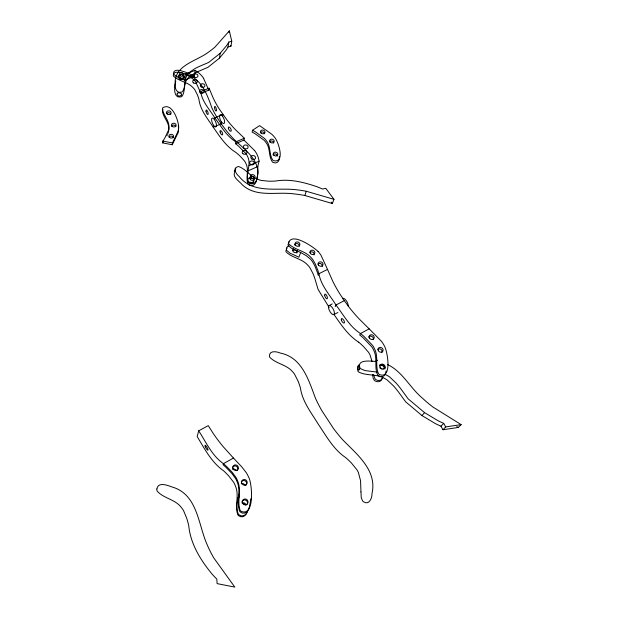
<?xml version="1.0" encoding="UTF-8"?>
<svg xmlns="http://www.w3.org/2000/svg" width="618" height="618" viewBox="0 0 618 618"><rect width="100%" height="100%" fill="white"/><g stroke="black" fill="none" stroke-linecap="round" stroke-linejoin="round"><path stroke-width="0.93" d="M254.608 150.483A28.474 23.484 11.6 0 1 259.066 161.143L257.791 166.52L257.969 172.383A45.601 37.798 10.2 0 1 256.872 178.393C256.694 182.225 252.901 185.508 249.348 183.098A3.538 2.943 13.4 0 1 248.506 182.387C244.852 174.067 251.966 164.651 247.494 156.284A18.617 15.35 11.5 0 0 246.103 153.789L238.502 146.087A61.808 51.727 9 0 0 235.52 143.724L235.891 141.87L244.334 138.208L235.52 129.757A128.892 98.911 16.2 0 1 227.154 120.209L218.911 108.482A128.838 98.826 16.2 0 1 213.225 98.092L209.054 88.196L200.711 91.595L200.448 93.55L208.768 90.151L209.054 88.196M249.085 507.455C248.822 511.65 244.365 514.948 240.657 512.237A4.303 4.148 53.9 0 1 239.653 511.264C236.269 501.963 241.422 491.264 237.119 481.862A22.186 21.661 43.5 0 0 235.489 478.402L231.974 473.581L226.551 467.919A74.036 73.326 89.4 0 0 223.036 464.728L223.43 463.67L233.465 458.054L241.785 466.899L245.987 472.283A31.642 30.838 43.9 0 1 248.776 477.436C251.974 482.89 255.195 517.119 241.12 511.318A4.318 4.164 53.5 0 1 240.116 510.337C236.717 501.013 241.885 490.275 237.567 480.85A22.263 21.73 42.9 0 0 235.937 477.382L232.407 472.538L226.96 466.86A74.276 73.588 88.7 0 0 223.438 463.67C211.943 455.675 206.126 442.21 198.679 430.823L208.251 425.632L213.303 433.573A152.522 135.929 30.4 0 0 223.106 446.59L233.465 458.054M234.322 171.634L234.639 170.313M238.965 494.972C237.065 500.735 235.867 508.127 238.278 513.983A4.264 4.11 55.1 0 0 239.274 514.948C242.951 517.637 247.354 514.361 247.617 510.205M162.673 142.889L162.828 141.066A59.065 47.447 3.2 0 0 164.689 138.301L168.691 129.788A18.069 14.639 5.7 0 0 168.953 127.262C169.463 120.178 162.673 115.041 162.534 108.366A3.399 2.727 6.8 0 1 163.028 107.594C172.345 102.302 178.679 121.012 178.702 127.416A25.624 20.749 5.9 0 1 178.069 131.255L172.453 142.943L172.267 144.759L162.673 142.889A58.895 47.37 3.2 0 0 163.16 142.217M195.133 70.359L194.423 76.261L188.621 73.326A44.28 35.373 7.1 0 0 182.055 71.116C179.305 70.089 173.627 69.023 173.434 73.403A3.36 2.634 7.5 0 0 173.689 74.245L176.532 76.547L184.712 80.147L185.346 74.253L195.133 70.359A27.462 21.707 7.7 0 1 203.646 78.316M175.164 83.523C174.245 88.034 173.619 98.617 181.043 96.864A3.345 2.657 7.7 0 0 181.939 96.431C185.663 91.402 183.052 83.731 187.509 78.756A17.242 13.596 9.1 0 1 188.838 77.235L193.959 73.673A75.859 61.105 11.7 0 1 199.104 71.101L207.918 67.339L219.467 58.131L220.217 53.248L226.621 45.562A52.684 39.946 7.8 0 0 227.702 43.932L228.807 42.063L231.765 41.236L229.332 30.9L215.056 46.999A93.573 69.749 6 0 1 207.748 52.677C195.836 61.437 173.643 65.493 175.18 84.403C174.631 88.274 176.81 93.689 181.545 92.105A3.368 2.665 7.7 0 0 182.449 91.673C186.196 86.628 183.561 78.919 188.05 73.936A17.358 13.65 9.1 0 1 189.394 72.399L194.539 68.83A76.4 61.367 11.8 0 1 199.722 66.25L208.59 62.48L220.217 53.248M229.069 32.553L229.332 30.9M219.467 58.131L225.833 50.475A52.329 39.807 7.8 0 0 226.906 48.845L228.003 46.976L228.807 42.063M228.003 46.976L230.947 46.157L231.765 41.236M222.503 116.315L222.828 114.407L214.763 117.799L214.461 119.699A4.735 1.715 67.4 0 0 211.642 119.073A4.735 1.715 67.4 0 0 213.565 125.284M235.52 143.724L243.94 140.07L244.334 138.208M252.515 130.267A59.699 49.564 11.1 0 1 255.798 132.128L264.519 138.447A17.968 14.654 12.8 0 1 266.343 140.641C271.055 146.227 268.838 154.5 272.832 160.178A3.438 2.812 14.7 0 0 273.774 160.742C285.547 163.113 278.309 141.337 274.67 137.389A25.508 20.803 13 0 0 271.681 134.16L259.591 125.624L252.507 130.274L252.105 132.09A59.521 49.471 11.1 0 1 255.381 133.944L264.079 140.247A17.914 14.631 12.8 0 1 265.894 142.434C270.591 148.011 268.382 156.269 272.36 161.931A3.43 2.812 14.7 0 0 273.295 162.495C277.019 164.342 280.047 160.61 279.344 156.957A44.318 36.323 11.8 0 0 279.367 156.408M385.887 371.881L386.103 370.947M249.394 506.351L249.703 505.115A54.662 53.897 40.3 0 0 250.838 498.641M198.679 430.823L197.173 436.555C204.666 448.954 211.572 462.442 223.724 470.908A100.78 98.579 -74 0 1 228.76 475.968L233.758 482.419A21.885 21.398 45.6 0 1 235.358 485.841C239.591 495.126 234.5 505.686 237.83 514.879A4.249 4.094 55.5 0 0 238.818 515.837C242.488 518.525 246.876 515.25 247.13 511.117M168.405 132.113L168.127 133.071M175.442 82.279L175.813 81.028M177.876 133.086L172.267 144.759M385.671 372.716C385.454 376.339 381.345 377.814 378.587 375.852A3.963 3.476 34.3 0 1 377.621 375.002C373.998 367.223 377.915 357.621 373.481 349.811A20.502 18.092 31.1 0 0 371.797 346.829L363.052 337.714A67.918 61.383 31.2 0 0 359.676 334.933L360.479 333.542L369.185 328.861L381.399 341.236A29.231 25.747 31.3 0 1 384.241 345.694C387.424 350.429 392.615 379.56 379.467 374.562A3.971 3.484 34.3 0 1 378.494 373.712C374.887 365.91 378.78 356.285 374.338 348.459A20.572 18.138 31.1 0 0 372.639 345.462L363.863 336.323A68.142 61.537 31.1 0 0 360.479 333.535C349.734 326.652 343.469 314.964 335.983 304.998C329.819 294.987 321.028 285.686 318.903 273.751A64.465 56.794 16.9 0 0 317.745 270.066L315.381 264.11L312.94 259.815A19.537 16.918 20 0 0 310.839 257.343C304.975 250.669 295.025 250.043 288.915 244.033A3.677 3.144 18.5 0 1 288.575 243.013C291.449 231.541 314.014 247.424 318.031 251.418M304.829 195.497L306.273 191.256L333.967 199.328L332.322 203.515L304.829 195.497A107.802 94.369 20.6 0 0 293.426 193.843C276.416 191.51 256.238 197.83 242.256 184.759C239.653 181.437 232.407 177.42 234.516 172.499M288.961 241.723L288.027 244.628A3.662 3.136 18.5 0 0 288.367 245.647L291.596 248.351L300.657 252.484L298.911 257.219L289.935 253.117L286.737 250.437A3.631 3.113 18.6 0 1 286.397 249.425L286.984 247.022L288.961 245.578M381.893 378.54C381.43 381.816 377.513 382.588 375.118 380.927A3.909 3.445 34.7 0 1 374.16 380.085L373.056 377.837L372.646 374.508M382.774 377.281C382.31 380.564 378.378 381.337 375.976 379.668A3.924 3.453 34.6 0 1 375.018 378.826L373.596 374.678M167.594 134.477L167.787 134.006M335.203 306.613L335.983 304.998L344.303 300.672L349.386 307.563A141.862 114.824 28.8 0 0 359.089 318.88L369.185 328.861M166.937 135.875L167.169 135.412M358.347 365.763L358.888 364.859L359.104 368.135M181.414 94.979L180.881 95.581A2.271 1.877 -4.9 0 1 177.327 94.94M359.367 365.431L357.451 367.501L357.868 371.009A3.909 3.461 32.9 0 0 358.641 371.99C366.652 376.215 376.918 373.566 384.867 378.595A20.68 18.301 36.4 0 1 387.331 380.101L393.511 385.895A91.781 84.002 39.5 0 1 398.309 391.735L405.686 401.847L421.978 415.574L424.566 412.646L437.783 420.564A64.612 54.538 37.2 0 0 440.549 421.932L443.709 423.353L445.717 426.914L461.144 424.628L432.832 406.968A112.947 92.885 35.3 0 1 422.581 398.293C410.004 387.911 402.55 371.503 387.324 364.442M286.991 247.903L285.864 251.001A3.615 3.113 18.6 0 0 286.196 252.013C292.198 257.945 302.017 258.556 307.772 265.153A19.235 16.732 20.2 0 1 309.834 267.602L312.978 273.558A85.941 76.547 14.7 0 1 315.002 279.035L318.054 289.363L329.201 307.478M421.978 415.574L435.08 423.438A64.087 54.214 37.4 0 0 437.822 424.79L440.951 426.196L443.709 423.353M440.951 426.196L442.936 429.742L445.717 426.914M442.936 429.742L458.255 427.463L461.144 424.628M234.794 171.433L234.4 171.68M177.513 93.426L177.258 93.619A1.954 1.128 38.9 0 0 177.065 94.469M237.606 497.845L239.174 496.934M375.968 361.059L377.559 360.186M333.836 314.608A5.106 2.024 62 0 0 331.82 307.038A5.106 2.024 62 0 0 328.691 308.621A5.106 2.024 62 0 0 333.836 314.608L337.884 312.492M329.046 305.586L332.291 303.901M318.031 251.418A27.702 23.947 20 0 1 321.028 255.304L327.517 269.417L318.903 273.751L318.255 275.296A64.264 56.663 16.9 0 0 317.104 271.619L314.747 265.678L312.306 261.391A19.475 16.879 20.1 0 0 310.221 258.927L306.319 255.721L300.657 252.484M247.872 170.954L257.791 166.52M249.1 165.593L259.104 161.143M184.712 80.147L194.423 76.261M376.107 361.484C371.379 361.26 356.802 358.88 359.892 367.756A3.94 3.476 32.7 0 0 360.673 368.753L364.929 370.553L377.057 372.098M358.71 369.958L358.286 369.749A2.619 1.344 -85.4 0 1 358.262 365.57M162.828 141.066L172.453 142.943M385.053 374.423L387.115 375.404A20.85 18.416 36.2 0 1 389.595 376.926L395.829 382.758A92.553 84.581 39.2 0 1 400.68 388.637L408.127 398.819L424.566 412.646M185.346 74.253L190.46 77.065L193.921 79.807A17.984 14.214 7.7 0 1 195.728 81.9L199.599 90.475A59.529 47.416 5.3 0 1 200.456 93.542M252.924 181.63L253.542 182.001M456.764 426.567L458.255 427.463M235.891 141.87C226.59 136.207 221.136 126.288 214.763 117.799C209.68 109.425 202.009 101.684 200.711 91.595M358.664 342.171C348.004 335.296 340.943 324.55 333.859 314.276M243.94 140.07L254.546 150.514M333.967 199.328L325.794 188.335L322.519 189.038L319.776 187.841A58.834 49.958 18.7 0 0 317.304 186.86C304.01 182.264 289.657 178.594 275.574 181.035A76.076 60.858 13.1 0 1 268.938 181.205L261.46 180.479A18.107 14.902 14.1 0 1 258.988 179.738C251.008 177.49 246.497 169.409 238.981 166.644A3.499 2.897 12.3 0 0 237.86 166.69C232.036 167.972 236.408 174.322 239.181 176.524C252.731 193.65 276.014 187.748 294.786 189.587A108.644 94.886 20.5 0 1 306.273 191.256M331.302 202.14L332.322 203.515M344.303 300.672L339.653 293.62A141.769 114.739 28.8 0 1 332.762 281.236L327.517 269.417M203.577 78.339L208.768 90.151M230.792 45.508L230.947 46.157M372.036 361.476L370.12 355.157A20.239 17.922 31.4 0 0 368.459 352.198L363.546 346.582A91.225 83.677 32.2 0 0 358.672 342.163M359.158 368.49L359.236 369.216M168.614 131.14A18.015 14.608 5.7 0 0 168.791 129.108C169.293 122.04 162.526 116.91 162.387 110.243A3.391 2.719 6.8 0 1 162.882 109.471M178.293 125.531A27.516 22.302 5.7 0 1 177.945 133.102M171.472 126.18A2.317 1.877 7.3 0 1 173.712 125.068A2.317 1.877 7.3 0 1 175.836 126.497M168.992 137.08A2.333 1.908 7.1 0 1 171.387 136.145A2.333 1.908 7.1 0 1 173.357 137.752M166.574 113.635A2.302 1.854 7 0 1 168.938 112.731A2.302 1.854 7 0 1 170.877 114.299M241.252 483.755A2.835 2.735 45 0 1 245.076 485.4M241.337 482.017A2.866 2.758 44 0 1 245.555 481.136A2.866 2.758 44 0 1 245.755 485.478M232.607 469.309A2.804 2.711 38.4 0 1 236.308 470.692M232.731 467.177A2.835 2.735 37.5 0 1 236.802 466.559A2.835 2.735 37.5 0 1 237.173 470.661M242.611 503.693A2.866 2.766 53 0 1 245.199 505.122M242.032 503.006A2.874 2.773 52.6 0 1 246.049 505.207M241.939 502.025A2.905 2.796 51.5 0 1 245.91 500.256A2.905 2.796 51.5 0 1 246.968 504.597M309.912 252.36A2.495 2.132 20.6 0 1 314.021 255.002M317.899 264.172A2.511 2.155 21.8 0 1 322.194 266.69M292.646 250.669A2.457 2.109 19.1 0 1 296.825 253.125M297.59 250.491A2.464 2.109 19.1 0 1 294.222 252.391A2.464 2.109 19.1 0 1 293.681 248.691M377.845 349.278A2.65 2.31 32.3 0 1 381.947 352.515M368.591 337.165A2.626 2.287 30.6 0 1 371.897 336.478A2.626 2.287 30.6 0 1 373.202 339.645M294.485 245.068A2.487 2.124 19 0 1 297.389 243.654A2.487 2.124 19 0 1 299.274 246.373M379.792 365.933A2.673 2.341 33.9 0 1 383.933 369.216M379.661 367.888A3.538 3.105 34.1 0 1 382.032 369.278M379.645 364.968A3.569 3.129 33.9 0 1 383.461 365.3A3.569 3.129 33.9 0 1 385.029 368.768M359.375 369.355A2.379 0.942 57.5 0 1 358.726 369.873M342.488 298.749A5.083 2.093 61.9 0 1 346.018 300.302A5.083 2.093 61.9 0 1 348.228 306.18M221.507 122.101A4.72 1.893 68.7 0 1 219.645 115.852A4.72 1.893 68.7 0 1 222.534 116.084M222.511 116.269A4.72 1.846 65.9 0 1 224.566 122.472A4.72 1.846 65.9 0 1 221.538 121.924L221.205 123.824L226.203 130.498A126.636 97.845 16.2 0 0 233.449 138.756C244.319 149.633 262.534 161.113 256.694 179.197C256.563 183.167 252.986 187.54 248.938 184.836A3.53 2.943 13.4 0 1 248.096 184.125C245.269 177.729 249.471 169.965 245.879 163.484A18.401 15.234 11.5 0 0 244.512 161.012L240.255 156.261A83.136 70.467 7.8 0 0 235.968 152.507C226.072 146.474 219.761 136.508 213.256 127.192C207.532 118.463 200.217 109.981 198.911 99.282A79.838 63.986 3.9 0 0 197.343 94.693L194.763 89.672A17.775 14.121 7.7 0 0 192.978 87.594C187.71 81.846 178.988 81.36 173.511 76.199A3.353 2.626 7.5 0 1 173.256 75.357C173.619 70.498 180 72.391 182.928 73.364C200.309 76.284 206.875 93.326 211.904 107.965A126.574 97.752 16.2 0 0 216.756 116.987L221.205 123.824L213.256 127.192L213.558 125.338A4.735 1.761 67.2 0 0 216.431 125.925A4.735 1.761 67.2 0 0 214.461 119.683M179.475 79.421A3.005 2.364 7.8 0 1 181.507 79.398M181.283 94.987A2.047 1.027 -38.3 0 0 181.53 93.882L181.097 93.573A2.279 1.058 15.5 0 0 178.795 92.831A2.279 1.058 15.5 0 0 177.273 93.357M248.011 182.426A3.16 2.634 13.3 0 1 252.159 183.268M235.079 170.236A2.364 0.95 -61.7 0 1 235.852 168.845M269.402 141.839A2.302 1.869 14.1 0 1 272.02 141.058A2.302 1.869 14.1 0 1 273.728 143.113M260.363 132.592A2.294 1.854 13.3 0 1 262.859 131.974A2.294 1.854 13.3 0 1 264.558 133.82M272.994 154.824A2.317 1.893 14.6 0 1 275.62 154.029A2.317 1.893 14.6 0 1 277.343 156.115M360.958 491.905L361.26 497.683L362.557 500.889A4.249 3.847 49.6 0 0 363.577 501.824C368.992 505.462 372.214 498.224 371.974 493.682C377.42 470.198 356.679 454.253 342.364 439.429A149.185 126.427 35.9 0 1 333.511 428.513L321.777 410.568A149.069 126.327 35.7 0 1 315.597 398.54C308.683 380.464 302.287 357.405 280.271 353.056C276.717 351.441 269.116 350.197 269.463 356.192A3.847 3.507 23.4 0 0 269.811 357.32C276.084 363.84 286.698 364.543 292.662 371.82A20.348 18.718 27 0 1 294.446 373.983L298.131 381.221A89.309 84.573 18.7 0 1 300.441 388.058C302.434 401.847 311.542 413.033 318.556 424.628C326.528 436.378 333.596 449.518 345.678 457.583A96.902 91.217 56.6 0 1 351.449 463.036L357.049 469.95A21.723 19.907 46.5 0 1 358.417 472.646L360.549 480.665L360.958 491.905M156.887 488.931L156.856 489.78A4.171 4.141 -14.1 0 0 157.165 491.094C163.569 498.525 175.365 499.251 181.383 507.571A22.433 22.186 -74.2 0 1 183.6 510.715L186.791 518.44A103.731 98.965 -53.9 0 1 188.722 525.57C190.437 543.778 200.502 559.993 211.897 573.867A70.166 66.875 59 0 0 214.145 576.37L216.787 579.074L217.103 583.616L234.809 587.1L213.581 557.629A123.523 114.724 50.2 0 1 207.123 544.643C198.069 524.311 197.683 494.207 171.935 486.938C167.478 485.346 158.115 481.515 156.887 488.931M172.306 126.474A2.325 1.885 7.3 0 0 176.084 125.547A2.325 1.885 7.3 0 0 173.032 123.291A2.325 1.885 7.3 0 0 172.306 126.474M169.734 137.59A2.341 1.908 7.1 0 0 173.542 136.64A2.341 1.908 7.1 0 0 170.468 134.361A2.341 1.908 7.1 0 0 169.734 137.59M167.293 114.036A2.31 1.854 7 0 0 171.055 113.125A2.31 1.854 7 0 0 168.026 110.9A2.31 1.854 7 0 0 167.293 114.036M205.261 446.706A2.812 0.649 59.6 0 0 207.895 450.143A2.812 0.649 59.6 0 0 206.312 446.266A2.812 0.649 59.6 0 0 205.261 446.706M241.584 482.797A2.874 2.766 43.6 0 0 246.234 484.481A2.874 2.766 43.6 0 0 245.215 479.668A2.874 2.766 43.6 0 0 241.584 482.797M232.971 468.645A2.843 2.742 37.2 0 0 237.791 469.41A2.843 2.742 37.2 0 0 235.898 464.914A2.843 2.742 37.2 0 0 232.971 468.645M242.349 502.086A2.912 2.812 51.1 0 0 246.883 504.218A2.912 2.812 51.1 0 0 246.304 499.251A2.912 2.812 51.1 0 0 242.349 502.086M324.72 295.651A2.534 0.981 65.1 0 0 327.092 298.749A2.534 0.981 65.1 0 0 326.258 294.94A2.534 0.981 65.1 0 0 324.72 295.651M341.391 320.124A2.572 1.058 58.8 0 0 344.172 323.013A2.572 1.058 58.8 0 0 343.013 319.274A2.572 1.058 58.8 0 0 341.391 320.124M310.421 253.465A2.503 2.14 20.6 0 0 314.655 253.419A2.503 2.14 20.6 0 0 312.105 250.159A2.503 2.14 20.6 0 0 310.421 253.465M318.602 265.184A2.518 2.163 21.8 0 0 322.851 265.122A2.518 2.163 21.8 0 0 320.279 261.839A2.518 2.163 21.8 0 0 318.602 265.184M295.636 245.408A2.495 2.132 19 0 0 299.8 244.967A2.495 2.132 19 0 0 296.941 241.955A2.495 2.132 19 0 0 295.636 245.408M378.27 350.63A2.657 2.31 32.2 0 0 382.704 351.356A2.657 2.31 32.2 0 0 380.68 347.424A2.657 2.31 32.2 0 0 378.27 350.63M369.533 338.154A2.634 2.294 30.6 0 0 373.944 338.471A2.634 2.294 30.6 0 0 371.565 334.747A2.634 2.294 30.6 0 0 369.533 338.154M380.224 367.378A2.688 2.348 33.8 0 0 384.697 368.112A2.688 2.348 33.8 0 0 382.658 364.11A2.688 2.348 33.8 0 0 380.224 367.378M193.534 82.905A2.279 1.792 8.6 0 0 197.204 81.993A2.279 1.792 8.6 0 0 194.145 79.853A2.279 1.792 8.6 0 0 193.534 82.905M194.245 77.034A2.302 1.8 8.7 0 0 197.945 76.122A2.302 1.8 8.7 0 0 194.863 73.967A2.302 1.8 8.7 0 0 194.245 77.034M200.394 92.723A2.294 1.815 9.1 0 0 204.079 91.796A2.294 1.815 9.1 0 0 200.997 89.641A2.294 1.815 9.1 0 0 200.394 92.723M201.174 86.906A2.31 1.823 9.1 0 0 204.89 85.972A2.31 1.823 9.1 0 0 201.777 83.809A2.31 1.823 9.1 0 0 201.174 86.906M179.977 77.744A2.271 1.784 7.8 0 0 183.646 76.848A2.271 1.784 7.8 0 0 180.611 74.724A2.271 1.784 7.8 0 0 179.977 77.744M180.17 75.798A2.279 1.784 7.8 0 0 183.847 74.894A2.279 1.784 7.8 0 0 180.811 72.769A2.279 1.784 7.8 0 0 180.17 75.798M250.321 164.257A2.372 1.954 13.1 0 0 254.23 163.554A2.372 1.954 13.1 0 0 251.256 160.997A2.372 1.954 13.1 0 0 250.321 164.257M251.572 158.857A2.395 1.97 13.1 0 0 255.512 158.154A2.395 1.97 13.1 0 0 252.515 155.582A2.395 1.97 13.1 0 0 251.572 158.857M242.936 153.689A2.364 1.931 12.4 0 0 246.829 153.001A2.364 1.931 12.4 0 0 243.878 150.468A2.364 1.931 12.4 0 0 242.936 153.689M244.118 148.227A2.387 1.947 12.4 0 0 248.042 147.54A2.387 1.947 12.4 0 0 245.068 144.991A2.387 1.947 12.4 0 0 244.118 148.227M250.645 179.714A2.387 1.985 13.4 0 0 254.577 178.996A2.387 1.985 13.4 0 0 251.588 176.408A2.387 1.985 13.4 0 0 250.645 179.714M251.062 177.969A2.395 1.985 13.4 0 0 255.002 177.242A2.395 1.985 13.4 0 0 252.005 174.655A2.395 1.985 13.4 0 0 251.062 177.969M228.428 128.459A2.372 1.027 60.9 0 0 230.923 131.24A2.372 1.027 60.9 0 0 230.074 127.748A2.372 1.027 60.9 0 0 228.428 128.459M220.116 132.013A2.379 0.935 64.9 0 0 222.356 134.917A2.379 0.935 64.9 0 0 221.584 131.348A2.379 0.935 64.9 0 0 220.116 132.013M214.546 107.671A2.364 0.742 74 0 0 216.115 111.024A2.364 0.742 74 0 0 215.844 107.54A2.364 0.742 74 0 0 214.546 107.671M206.018 111.279A2.364 0.803 70.2 0 0 207.857 114.484A2.364 0.803 70.2 0 0 207.401 110.993A2.364 0.803 70.2 0 0 206.018 111.279M179.297 78.563A3.02 2.372 7.8 0 0 184.179 77.358A3.02 2.372 7.8 0 0 180.147 74.539A3.02 2.372 7.8 0 0 179.297 78.563M248.506 182.155A3.183 2.65 13.3 0 0 253.797 181.375A3.183 2.65 13.3 0 0 249.973 177.806A3.183 2.65 13.3 0 0 248.506 182.155M270.313 142.264A2.31 1.869 14.1 0 0 274.129 141.7A2.31 1.869 14.1 0 0 271.302 139.174A2.31 1.869 14.1 0 0 270.313 142.264M261.12 133.133A2.302 1.854 13.3 0 0 264.929 132.584A2.302 1.854 13.3 0 0 262.125 130.074A2.302 1.854 13.3 0 0 261.12 133.133M273.921 155.303A2.325 1.9 14.6 0 0 277.76 154.732A2.325 1.9 14.6 0 0 274.91 152.167A2.325 1.9 14.6 0 0 273.921 155.303"/></g></svg>
